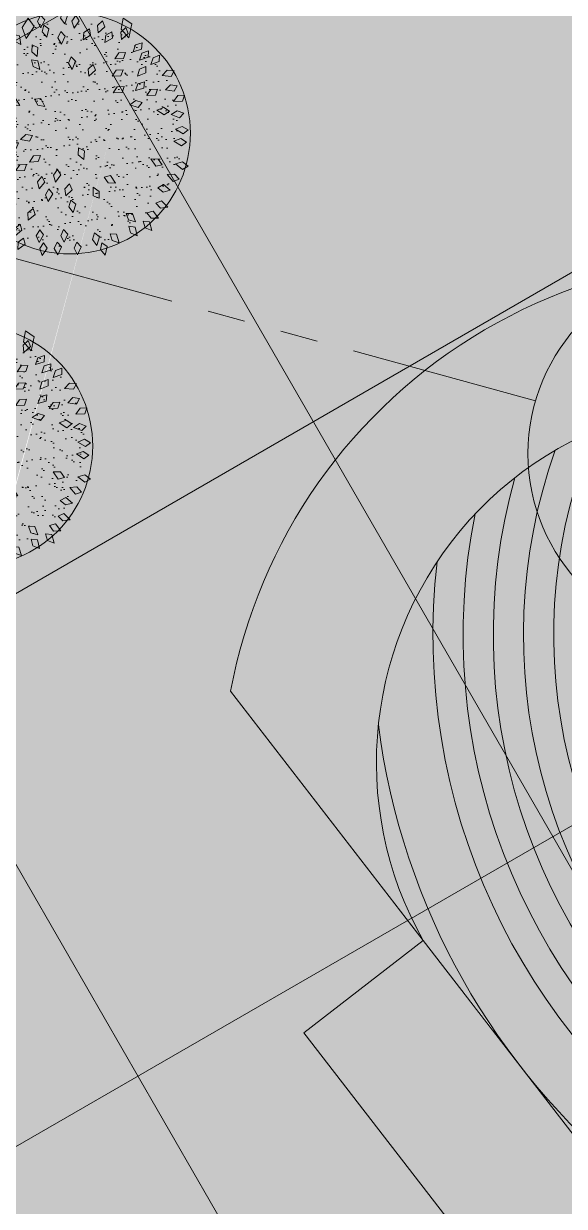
# Model space of a CAD drawing. Header units: inches. Extents: x 0 to 766, y -245 to 236.
# Drawn here: x 206.424 to 208.216, y 76.302 to 80.221 of the extents above; entities that cross this region are included whole.
import ezdxf

# ---------------------------------------------------------------- set-up
doc = ezdxf.new("R2010")
doc.units = ezdxf.units.IN
doc.header["$MEASUREMENT"] = 0
doc.linetypes.add('PHANTOM', pattern=[2.5, 1.25, -0.25, 0.25, -0.25, 0.25, -0.25])
for name, color, linetype, lineweight in [('DLP_ETAPAS', 251, 'Continuous', 9), ('DLP_HATCH', 251, 'Continuous', 9), ('EJES', 251, 'PHANTOM', 9), ('XREF_PAISAJISMO_200612$0$A-MURO BAJO', 251, 'Continuous', 9), ('XREF_PAISAJISMO_200612$0$HATCH MUROS', 251, 'Continuous', 9), ('XREF_PISOS_200612$0$A-HATCH-PISOS', 251, 'Continuous', 9), ('XREF_PISOS_200612$0$A-PISO-BAJO', 251, 'Continuous', 9), ('XREF_VEGETACION_200612$0$0_PA_alternathera verde', 251, 'Continuous', 9), ('XREF_VEGETACION_200612$0$0_PA_arrayan', 251, 'Continuous', 9), ('XREF_VEGETACION_200612$0$0_PA_VEGETACION', 251, 'Continuous', 9)]:
    doc.layers.add(name, color=color, linetype=linetype, lineweight=lineweight)

# ---------------------------------------------------------------- blocks, each defined once
blk = doc.blocks.new('XREF_PISOS_200612')
at = {"true_color": 0xc5dddb}
h = blk.add_hatch(color=254, dxfattribs=at)
h.dxf.hatch_style = 1
h.paths.add_polyline_path([(54.58020495538949, 72.29451748076826, 0.5090695393243685), (54.02316192019498, 70.37810707837343), (51.94650354498299, 73.06005550175905, 0.3253199722627941)])
edge = h.paths.add_edge_path()
edge.add_line((51.86877816545893, 73.16652453504503), (51.6265304882545, 73.47352974489331))
edge.add_arc((52.67135021931608, 74.06374298036098), 1.199999972390337, 174.0387013124491, 209.4618791887144, ccw=False)
edge.add_arc((53.78938925190596, 74.4870191141963), 2.330762295406509, 187.3617327531659, 214.5100312634821)
at = {"layer": 'XREF_PISOS_200612$0$A-HATCH-PISOS', "true_color": 0x92a9b0}
h = blk.add_hatch(color=253, dxfattribs=at)
h.dxf.hatch_style = 1
edge = h.paths.add_edge_path()
edge.add_arc((55.59758859759313, 68.49695366155356), 1.469726558404782, 0, 360)
edge = h.paths.add_edge_path(flags=17)
edge.add_arc((55.59758859759313, 68.49695366155356), 1.269726558404782, 0, 360)
edge = h.paths.add_edge_path(flags=17)
edge.add_arc((54.99892079690471, 71.13364628795534), 1.034076530135634, 0, 360)
edge = h.paths.add_edge_path()
edge.add_arc((54.99892079690471, 71.13364628795534), 1.234076530135634, 0, 360)
edge = h.paths.add_edge_path()
edge.add_arc((53.78938925403054, 74.4870191141963), 2.330762297507354, 127.4804520067623, 310.5578864230343)
at = {"layer": 'XREF_PISOS_200612$0$A-HATCH-PISOS', "true_color": 0xe0e0e1}
h = blk.add_hatch(color=254, dxfattribs=at)
h.dxf.hatch_style = 1
edge = h.paths.add_edge_path()
edge.add_arc((52.66643022716744, 74.06339957937598), 1.200000062342337, 88.01213453400545, 93.85043760009276)
edge.add_arc((53.78938925408875, 74.4870191141963), 1.430762297742506, 147.2659047779428, 368.6520295151294)
edge.add_line((55.20386973783025, 74.70225320477039), (55.09865969131351, 74.72521906066686))
edge.add_arc((53.78938925440889, 74.4870191141963), 1.330762297125601, -215.6524953205452, 10.311233402340179, ccw=False)
edge = h.paths.add_edge_path()
edge.add_arc((52.66697778995149, 74.06296547409147), 1.200000029135486, 93.89178899422643, 99.96152538096048)
edge.add_arc((53.78938925403054, 74.48701911512762), 1.530762296842064, 150.3247349321483, 367.2244773653008)
edge.add_line((55.30799893170479, 74.679523287341), (55.20386973753921, 74.70225320477039))
edge.add_arc((53.78938925391412, 74.4870191141963), 1.43076229762372, -212.71064724603968, 8.652029516356606, ccw=False)
edge = h.paths.add_edge_path()
edge.add_arc((52.66844042384764, 74.0628813765943), 1.20000007315998, 100.0429389683687, 106.3980952359537)
edge.add_arc((53.78938925347757, 74.48701911512762), 1.630762296623925, 153.5232471654412, 365.9823496797743)
edge.add_line((55.4112704982399, 74.6569805694744), (55.30799893225776, 74.679523287341))
edge.add_arc((53.78938925403054, 74.4870191141963), 1.530762297511769, -209.65888704434474, 7.22447739755421, ccw=False)
edge = h.paths.add_edge_path()
edge.add_arc((52.66769635537639, 74.06217745877802), 1.20000010543789, 106.3751435761861, 113.0706104501771)
edge.add_arc((53.78938925405964, 74.4870191141963), 1.730762297221109, 156.8948425167453, 364.8911504293089)
edge.add_line((55.51384894110379, 74.63458915613592), (55.41127049957868, 74.6569805694744))
edge.add_arc((53.78938925368129, 74.48701911512762), 1.630762297748303, -206.4544495611675, 5.982349676683782, ccw=False)
at = {"layer": 'XREF_PISOS_200612$0$A-HATCH-PISOS', "true_color": 0xb6b7b9}
h = blk.add_hatch(color=9, dxfattribs=at)
h.dxf.hatch_style = 1
edge = h.paths.add_edge_path()
edge.add_line((51.79844065188081, 74.88716805260628), (51.67236577896983, 74.7285963781178))
edge.add_arc((53.78938925388502, 74.48701911047101), 2.130762297767082, 173.4900369748853, 361.5882792129217)
edge.add_line((55.9193329254631, 74.54607777204365), (55.81853303583921, 74.56808095332235))
edge.add_arc((53.78938925391412, 74.48701911326498), 2.030762297670194, -191.36413629534252, 2.287680641641316, ccw=False)
edge = h.paths.add_edge_path()
edge.add_line((51.9300802021753, 75.00741598103195), (51.79844065185171, 74.88716805260628))
edge.add_arc((53.78938925388502, 74.48701911326498), 2.030762297659275, 168.6358637046575, 362.2876806416085)
edge.add_line((55.81853303583921, 74.56808095332235), (55.71739480952965, 74.59015798848122))
edge.add_arc((53.78938925403054, 74.4870191141963), 1.930762297493972, -195.636254959721, 3.0621254132458944, ccw=False)
edge = h.paths.add_edge_path()
edge.add_line((52.06378956395201, 75.09857148304582), (51.9300802021753, 75.00741598103195))
edge.add_arc((53.78938925397233, 74.4870191141963), 1.930762297411756, 164.3637450398135, 363.0621254407513)
edge.add_line((55.71739480952965, 74.59015798941255), (55.61585846950766, 74.61232192721218))
edge.add_arc((53.78938925362309, 74.48701911140233), 1.830762298121708, -199.5143219486023, 3.9245616693016814, ccw=False)
edge = h.paths.add_edge_path()
edge.add_line((52.19745903913281, 75.16620710119605), (52.06378956395201, 75.09857148304582))
edge.add_arc((53.78938925400143, 74.4870191141963), 1.830762297553703, 160.4856781377707, 363.9245615828768)
edge.add_line((55.61585846950766, 74.61232192721218), (55.51384894139483, 74.6345891552046))
edge.add_arc((53.78938925426337, 74.48701911605895), 1.730762297080385, -203.10524369809252, 4.891150337399608, ccw=False)
at = {"layer": 'XREF_PISOS_200612$0$A-HATCH-PISOS', "true_color": 0x92a9b0}
h = blk.add_hatch(color=253, dxfattribs=at)
h.dxf.hatch_style = 1
edge = h.paths.add_edge_path()
edge.add_arc((52.67123684540275, 74.06265266425908), 1.199999999044897, 146.3561883176361, 173.9865527514772)
edge.add_arc((53.78938925382681, 74.4870191141963), 2.330762297655056, 187.3618337408711, 360.3744832982749)
edge.add_line((56.12010176797048, 74.50225279014558), (55.9193329254631, 74.54607777204365))
edge.add_arc((53.78938925423427, 74.4870191141963), 2.130762297318609, -186.47992867501887, 1.5882791130479745, ccw=False)
at = {"layer": 'XREF_PISOS_200612$0$A-PISO-BAJO'}
for centre, radius, start, end in [((53.78938925403054, 74.4870191141963, 1.069169213885796e-06), 1.730762297507354, 156.8947562463504, 4.89115042980165), ((53.78938925403054, 74.4870191141963, 1.069169213885796e-06), 1.830762297507354, 160.4856781549254, 3.924561593731459), ((53.78938925403054, 74.4870191141963, 1.069169213885796e-06), 1.930762297507354, 164.363745057124, 3.062125410865415), ((53.78938925403054, 74.4870191141963, 1.069169213885796e-06), 2.030762297507354, 168.6358637419886, 2.287680627450189), ((53.78938925403054, 74.4870191141963, 1.069169213885796e-06), 2.130762297507355, 173.4900370594879, 1.588279112245515), ((53.78938925403054, 74.4870191141963), 2.330762297507344, 187.3617327471513, 0.3744833155001972)]:
    blk.add_arc(centre, radius, start, end, dxfattribs=at)
blk = doc.blocks.new('XREF_PAISAJISMO_200612')
at = {"layer": 'XREF_PAISAJISMO_200612$0$HATCH MUROS', "true_color": 0xfecc66, "transparency": 33554636}
h = blk.add_hatch(color=31, dxfattribs=at)
h.dxf.hatch_style = 1
edge = h.paths.add_edge_path()
edge.add_line((54.89405069625354, 74.69672495964915), (55.27811512877815, 76.46721136756241))
edge.add_line((55.27811512877815, 76.46721136756241), (54.79171079854132, 76.58343159873039))
edge.add_line((54.79171079854132, 76.58343159873039), (54.51503128538025, 75.31592099461704))
edge.add_line((54.51503128538025, 75.31592099461704), (53.28586507274304, 75.64527508895844))
edge.add_arc((52.72007357972325, 73.97640617378056), 1.762170102351234, 71.27195757771082, 169.4345057587944)
edge.add_line((50.9877793911146, 74.29951654747128), (51.6265304882545, 73.47352974489331))
edge.add_arc((52.67135024428717, 74.06374299060553), 1.199999999170964, 66.45868895567799, 209.4618790281843, ccw=False)
edge.add_line((53.15064245814574, 75.16386978980154), (54.34548771445407, 74.8276569833979))
edge.add_line((54.34548771445407, 74.8276569833979), (54.89405069625354, 74.69672495964915))
h = blk.add_hatch(color=31, dxfattribs=at)
h.dxf.hatch_style = 1
edge = h.paths.add_edge_path()
edge.add_line((48.83705102378735, 49.3797353412956), (42.27613590849796, 51.17364057060331))
edge.add_line((42.27613590849796, 51.17364057060331), (42.1442649459932, 50.6913439296186))
edge.add_line((42.1442649459932, 50.6913439296186), (48.70518002239987, 48.89743871148676))
edge.add_arc((49.03485752572306, 50.1031802855432), 1.24999999984221, 254.7077842086312, 396.5574687146907)
edge.add_line((50.0389323233394, 50.84771624859422), (47.63950677079265, 54.08356091473252))
edge.add_arc((48.84439652319998, 54.97700407076627), 1.499999996173247, 126.6420190714534, 216.5574688337865, ccw=False)
edge.add_line((47.9491763083206, 56.1805740762502), (52.6097548295802, 59.6471311589703))
edge.add_arc((51.71453461091733, 60.8507011635229), 1.499999998587184, 306.6420192086435, 403.0791400210375)
edge.add_line((52.81015109751024, 61.87521300464869), (50.51616055591148, 64.32841438241303))
edge.add_arc((51.61177704366855, 65.3529262226075), 1.499999999647928, 119.94325922672101, 223.0791399646823, ccw=False)
edge.add_line((50.8630638657196, 66.65270642656833), (53.55149262698251, 68.20132367312908))
edge.add_arc((52.80277944903355, 69.50110387708992), 1.500000000480966, 299.9432592267209, 399.0191692085674)
edge.add_line((53.96818250254728, 70.44547442067415), (51.62378202326363, 73.47842186503112))
edge.add_line((51.62378202326363, 73.47842186503112), (50.98777939123102, 74.29951654840261))
edge.add_arc((52.67135024387971, 74.06374298594892), 1.699999996658933, 172.0279315554147, 210.7828218270243)
edge.add_line((51.21085750625934, 73.19370795693249), (53.57648488826817, 70.1346493717283))
edge.add_arc((52.80277944932459, 69.50110387708992), 1.000000000013736, -60.05674077403381, 39.31218981283001, ccw=False)
edge.add_line((53.3019215677632, 68.63458374142647), (50.61349280647119, 67.08596649486572))
edge.add_arc((51.61177704331931, 65.35292622353882), 1.999999999895062, 119.9432592252437, 223.0791399999672)
edge.add_line((50.15095506011858, 63.9869104353711), (52.44494560171734, 61.53370905853808))
edge.add_arc((51.71453461001511, 60.85070116445422), 1.00000000009015, -53.35798079465923, 43.07913999598088, ccw=False)
edge.add_line((52.31134808974457, 60.04832116048783), (47.65076956851408, 56.58176407869905))
edge.add_arc((48.84439652235596, 54.97700407169759), 1.999999996252296, 126.642019092148, 216.5574688909367)
edge.add_line((47.23787685247953, 53.78574652783573), (49.63730240432778, 50.54990186356008))
edge.add_arc((49.03485752598499, 50.1031802855432), 0.7499999998049021, -105.29221581013422, 36.55746873645029, ccw=False)
at = {"layer": 'XREF_PAISAJISMO_200612$0$A-MURO BAJO', "elevation": 1.44340684943998e-06}
blk.add_lwpolyline([(54.89405069625354, 74.69672495964915), (55.27811512877815, 76.46721136756241), (54.79171079854132, 76.58343159873039), (54.51503128538025, 75.31592099461704), (53.28586507274304, 75.64527508895844, 0.4565830845115735), (50.9877793911146, 74.29951654747128), (51.6265304882545, 73.47352974489331, -0.7199181221196141), (53.15064245814574, 75.16386978980154), (54.34548771445407, 74.8276569833979)], format="xyb", close=True, dxfattribs=at)
at = {"layer": 'XREF_PAISAJISMO_200612$0$A-MURO BAJO', "elevation": 8.087887004281411e-07}
blk.add_lwpolyline([(48.70518002242898, 48.89743871148676, 0.7123039548466682), (50.0389323233394, 50.84771624859422), (47.63950677076355, 54.08356091473252, -0.4137814119066253), (47.9491763083206, 56.1805740762502), (52.6097548295802, 59.64713115803897, 0.4475160109253066), (52.81015109751024, 61.87521300464869), (50.51616055594059, 64.32841438241303, -0.4830737806256684), (50.8630638657196, 66.65270642656833), (53.55149262698251, 68.2013236740604, 0.4614079886898732), (53.96818250254728, 70.44547442067415), (51.6265304882545, 73.47352974489331), (51.23100122841424, 73.16765954904258), (53.57648488826817, 70.1346493717283, -0.4629596469573078), (53.3019215677632, 68.63458374142647), (50.61349280650029, 67.08596649486572, 0.4830737806256697), (50.15095506011858, 63.9869104353711), (52.44494560171734, 61.53370905760676, -0.4475160109253037), (52.31134808974457, 60.04832116048783), (47.65076956851408, 56.58176407869905, 0.4137814119066253), (47.23787685247953, 53.78574652783573), (49.63730240432778, 50.54990186356008, -0.7123039548466682), (48.83705102378735, 49.3797353412956, 0.7123039548466682)], format="xyb", dxfattribs=at)
blk = doc.blocks.new('XREF_VEGETACION_200612$0$vib 2')
at = {"layer": 'XREF_VEGETACION_200612$0$0_PA_arrayan', "color": 68, "true_color": 0x3d5200}
for points in [[(472.0238042046054, 17.40891701607177), (472.0178819022391, 17.39633102536962), (472.0247516089712, 17.3832593512432), (472.0325724509072, 17.399456377245)], [(472.0691685130013, 17.41660571361439), (472.0648215750683, 17.40339265348848), (472.0732307002172, 17.39125394889214), (472.0790227100223, 17.4082822148728)], [(472.0956921621608, 17.40829769946393), (472.0877171243825, 17.39690122633817), (472.0922654877425, 17.38285224325039), (472.1027251134618, 17.39748458584128)], [(471.9991278601013, 17.40327505128238), (471.9866738549131, 17.38433920615082), (471.9947412778862, 17.36167107864796), (472.0110900439348, 17.38599382868125)], [(472.030705056617, 17.38915131883394), (472.0274703579561, 17.37562292085584), (472.0368584490883, 17.36422444376731), (472.0412164100832, 17.38167487057731)], [(472.1233968454622, 17.38147155532374), (472.1115935541864, 17.37411199403718), (472.1102724547834, 17.35940430110412), (472.1256297008644, 17.3687672179945)], [(472.1495084159559, 17.39750684251197), (472.1393987686251, 17.3879530025446), (472.1410202030202, 17.37327538402019), (472.1542160061473, 17.38549749511912)], [(472.1970701181393, 17.38396217420498), (472.1868647333844, 17.37451066907229), (472.1883382153296, 17.35981746023259), (472.2016564808482, 17.37190600950316)], [(472.1916999459867, 17.40313652296629), (472.1872218011545, 17.38091908173373), (472.2031735761645, 17.36290608109706), (472.2092520207831, 17.39157541718157)], [(471.9312554757778, 17.3750014276066), (471.9362852374229, 17.36203291477503), (471.9504886970377, 17.35799270809355), (471.9441533511697, 17.37482638305241)], [(471.9690640062734, 17.37018244325063), (471.9712709731591, 17.35644890312261), (471.984315701971, 17.34952816723208), (471.9816401853354, 17.36731442121183)], [(472.0650128810584, 17.3758903175073), (472.0593512305805, 17.36318494300917), (472.0664888819454, 17.35025762820493), (472.0739742462451, 17.36661239941043)], [(472.1685617030637, 17.37516873027289), (472.1563760033923, 17.36846130522355), (472.154257793917, 17.35384710925976), (472.170101040688, 17.36236184658062)], [(471.9138282526026, 17.34757867194693), (471.9201314029929, 17.33517902991852), (471.9346680541604, 17.33258147185742), (471.9266788235137, 17.34869610537996)], [(471.9672958700494, 17.32413026281313), (471.9626095443429, 17.33722679589073), (471.9485174655376, 17.34163982772762), (471.9544070842902, 17.32464507527751)], [(472.0072622541147, 17.34896166609289), (472.0063585641862, 17.33508131408768), (472.0175366961939, 17.32543191514983), (472.0188851998752, 17.3433676548255)], [(472.1965609583441, 17.33334824426671), (472.1826713152425, 17.33260082083919), (472.1744144473753, 17.32035804059637), (472.1923836147395, 17.32114432560812)], [(472.2301299494396, 17.35317426655325), (472.216849733088, 17.34903703548267), (472.2118540585104, 17.33514082122968), (472.229079194109, 17.34031807180304)], [(472.2427193064499, 17.33677128993281), (472.2295514937284, 17.33228915479364), (472.2249198925387, 17.31826739294021), (472.2420041621569, 17.32389206639803)], [(471.8767784409972, 17.30959797979472), (471.8865132369244, 17.29966245889579), (471.9011591910421, 17.30154860921541), (471.8887008433954, 17.31452161171296)], [(471.9031515122751, 17.31885644349842), (471.9129879981514, 17.30902158849829), (471.9276137748297, 17.31105829947583), (471.9150226352793, 17.3239024586428)], [(471.920530002957, 17.30365578525095), (471.9328255470115, 17.29715190766251), (471.9462039124707, 17.30340337730459), (471.9303899802034, 17.31197243595434)], [(472.0059207432759, 17.31863085172833), (472.0092072874428, 17.30511495535762), (472.0227586467599, 17.29924791217451), (472.0186844011268, 17.31676675181666)], [(472.0858690981479, 17.32473780537327), (472.0804718505148, 17.31191787771129), (472.0878757557742, 17.29914119105299), (472.0950207297554, 17.31564751004578)], [(472.1308908290395, 17.30936928412336), (472.1207254950664, 17.2998747165982), (472.1222610845667, 17.28518786874244), (472.1355281224477, 17.29733261763874)], [(472.2652836304198, 17.32779293227077), (472.2522345667672, 17.32297600741501), (472.2479625335379, 17.30884054608046), (472.264897601269, 17.31489964674247)], [(471.8674055556874, 17.2834126044072), (471.8757167310754, 17.27225889690928), (471.8904833037422, 17.2721595655193), (471.8798815137007, 17.28668923405706)], [(472.1913401827306, 17.29818071918495), (472.1774505396288, 17.29743329575765), (472.1691936717617, 17.2851905155149), (472.1871628391261, 17.28597680052635)], [(472.2375130577273, 17.30498623644828), (472.2246111890482, 17.29978790865365), (472.2207564112678, 17.28553300692428), (472.2375061007713, 17.29208717517187)], [(472.2947827198608, 17.29633274976908), (472.2809356677341, 17.29765183076583), (472.2709557496599, 17.28676777038925), (472.2888430447632, 17.28488259300386)], [(471.8432023853429, 17.25905713633304), (471.8522458463065, 17.248488473169), (471.8669855839673, 17.24938383272581), (471.8554293522136, 17.26316652939764)], [(471.8641238487728, 17.26429892228333), (471.8739965423655, 17.25450041482125), (471.8886147074063, 17.25659105728167), (471.8759762794365, 17.26938868824808)], [(471.8982852881148, 17.27098195765526), (471.905596492749, 17.25914865236626), (471.9202986570771, 17.25776738515364), (471.9109986551812, 17.27316281254658)], [(471.9531595826988, 17.28075862140554), (471.9600395856749, 17.26866951944026), (471.9746824210687, 17.26675930827994), (471.9659432856084, 17.28247989132526)], [(472.1935039490474, 17.26467152883387), (472.1796143059458, 17.26392410540634), (472.1713574380786, 17.25168132516353), (472.1893266054428, 17.2524676101753)], [(472.2350661995038, 17.27384185733024), (472.2216746009388, 17.27008075175502), (472.2162890624615, 17.25633093319752), (472.2336533384089, 17.26102040445849)], [(472.3013743825365, 17.26605887792175), (472.2876041292039, 17.26802380805665), (472.27712633719, 17.25761816489685), (472.2949059541694, 17.25489889294519)], [(471.8875433468671, 17.24168499085601), (471.8983226230563, 17.23289362963541), (471.9126679937606, 17.23639675315681), (471.898844281489, 17.24790389002589)], [(471.9596715611343, 17.23897057432196), (471.9672595637616, 17.2273128282531), (471.9819901928693, 17.22627837132236), (471.9723300109548, 17.24145038850105)], [(472.0121751053676, 17.23879815353993), (472.0185452591874, 17.22643280002396), (472.0330957531845, 17.22391393927114), (472.0250194416004, 17.23998510634376)], [(472.2303035076272, 17.23186319229057), (472.2170309881666, 17.23602504938171), (472.2050109889733, 17.2274471035644), (472.2221185369953, 17.2218936343279)], [(472.2614461514057, 17.25911742810021), (472.247556508304, 17.25837000467263), (472.2392996404368, 17.24612722443015), (472.2572688078012, 17.24691350944158)], [(472.3160978734025, 17.2472291267417), (472.3022082303008, 17.24648170331412), (472.2939513624336, 17.23423892307136), (472.3119205297978, 17.23502520808304)], [(471.8626886242028, 17.23282966493801), (471.8487989811011, 17.2320822415104), (471.8405421132339, 17.21983946126758), (471.8585112805981, 17.22062574627935)], [(471.8840771310779, 17.21759840403476), (471.8942489705281, 17.20811080636852), (471.9087952631908, 17.210653817342), (471.8957660037138, 17.22305331803207)], [(471.9179686242347, 17.21006536739594), (471.9287884193358, 17.20132392236419), (471.9431174452183, 17.20489331339161), (471.9292406941218, 17.21633643354752)], [(472.2855023918595, 17.21469772316737), (472.2737293897624, 17.22210564115389), (472.2599197582529, 17.21687538182732), (472.2750463125652, 17.20714416532985)], [(472.3143617069008, 17.21054551540897), (472.3013713616356, 17.21551861878223), (472.288844847143, 17.20769890205324), (472.3055770190808, 17.20110014140263)], [(471.8550422716805, 17.19861191274353), (471.8411526285786, 17.19786448931595), (471.8328957607115, 17.18562170907313), (471.8508649280757, 17.1864079940849)], [(471.8660329037291, 17.16782945297891), (471.8525135439806, 17.17110172119393), (471.8410890306565, 17.16174533137982), (471.8585272836685, 17.1573389097268)], [(471.8853725824287, 17.18197588400755), (471.8715792613734, 17.18377174634582), (471.8612299039518, 17.17323835486857), (471.8790415405041, 17.17073739040887)], [(471.910446139305, 17.17683221118372), (471.896628000266, 17.17842590524867), (471.8864339929978, 17.1677420973663), (471.9042803415284, 17.16550221700888)], [(471.9756770814882, 17.18322690456202), (471.9619528263375, 17.18549089392448), (471.9512511746037, 17.17531562069885), (471.9689674367252, 17.1722102581862)], [(472.0081281987939, 17.16505209735902), (471.9943778646585, 17.16715189221545), (471.9837985925572, 17.1568494392622), (472.0015507046439, 17.15395604396474)], [(472.3233366244269, 17.17668400320403), (472.311261622581, 17.18358872316204), (472.2976849031984, 17.17778060592329), (472.3132084730252, 17.16869611365746)], [(471.8529816687287, 17.14894762808089), (471.8391069233886, 17.14993366511248), (471.8293913657062, 17.13881298734668), (471.8473187878926, 17.1373580805982)], [(471.9338902948323, 17.12975302772929), (471.9475505362749, 17.13237574216433), (471.9540722237375, 17.14562448277169), (471.9363753537723, 17.14241044896286)], [(471.9794218933341, 17.15051873528043), (471.9655125491025, 17.15062347457134), (471.9565212977791, 17.1389094259676), (471.9745048867752, 17.1385935989407)], [(472.320219637316, 17.15175342620461), (472.3084552124438, 17.15917495803504), (472.2946395399031, 17.15396067694493), (472.3097548271959, 17.14421196882793)], [(471.8561739585929, 17.12575092121491), (471.8422843154911, 17.12500349778767), (471.8340274476239, 17.11276071754486), (471.8519966149883, 17.11354700255632)], [(471.8871920905565, 17.12063593790088), (471.8733024474548, 17.11988851447361), (471.8650455795875, 17.1076457342308), (471.8830147469517, 17.10843201924257)], [(471.9158437026969, 17.13271523026833), (471.9019540595952, 17.1319678068408), (471.893697191728, 17.11972502659802), (471.9116663590921, 17.1205113116097)], [(471.9496185623283, 17.11952516827088), (471.9361875401698, 17.11590736907021), (471.9306553898372, 17.10221588092062), (471.9480687823412, 17.10671954402957)], [(472.0237692395729, 17.12447901158595), (472.0098795964709, 17.1237315881587), (472.0016227286038, 17.11148880791583), (472.0195918959681, 17.11227509292732)], [(472.1012330537493, 17.13995780387387), (472.1003802427454, 17.12607423298343), (472.111593665671, 17.11646586780844), (472.1128764240457, 17.13440642941719)], [(472.2705270150441, 17.10602029360768), (472.2624571855337, 17.11734984253687), (472.2476961478407, 17.11776613722128), (472.2579835942099, 17.10301223376928)], [(471.9223469630639, 17.10711095016765), (471.90845160975, 17.10647850763439), (471.900093699364, 17.09430448327791), (471.9180687588504, 17.09494202256789)], [(471.9957871998629, 17.10666925006131), (471.9818975567611, 17.1059218266337), (471.9736406888939, 17.09367904639092), (471.9916098562584, 17.09446533140266)], [(472.0584880827169, 17.09626565518792), (472.0502723602935, 17.08504145221687), (472.0545207645998, 17.07089887126759), (472.0652893641604, 17.08530534493025)], [(472.3230863208236, 17.10305201458183), (472.3120773882045, 17.11155402786463), (472.2978301032031, 17.10767119318691), (472.3119545166792, 17.0965352081011)], [(471.8663644296191, 17.07586084740194), (471.8524747865171, 17.0751134239747), (471.8442179186499, 17.06287064373188), (471.8621870860145, 17.06365692874331)], [(471.9100743109877, 17.08089120877986), (471.8961922313503, 17.08001445783429), (471.8880497436159, 17.06769530897779), (471.9060108086499, 17.06864891410259)], [(471.9464331557788, 17.07428867330424), (471.9325435126772, 17.07354124987665), (471.9242866448101, 17.06129846963387), (471.9422558121742, 17.06208475464561)], [(472.0267184384267, 17.08202757759358), (472.017925008146, 17.07124998921912), (472.0214253778221, 17.05690394630923), (472.0329351681207, 17.0707254493812)], [(472.1532569721846, 17.08109375610911), (472.1610950348405, 17.06960264645468), (472.175844572892, 17.06888664204416), (472.1658588991897, 17.08384643952288)], [(472.3049827001154, 17.07648424577365), (472.2958495072797, 17.08697546190407), (472.2811179345431, 17.08595453107415), (472.2927911951269, 17.07227081055546)], [(471.889638327005, 17.06576830096182), (471.8757536645921, 17.06493344950857), (471.8675740352948, 17.05263893042056), (471.8855378964714, 17.05353832550565)], [(471.8958534949202, 17.04958886050997), (471.8831447912918, 17.04393468688727), (471.879799744091, 17.02955163455942), (471.896305581002, 17.03669772214343)], [(471.9675738361461, 17.06561034058126), (471.9543059246627, 17.06143381665006), (471.9493514063843, 17.04752287549988), (471.9665611412522, 17.05275109179828)], [(472.0407998125292, 17.05718892823358), (472.0338229965551, 17.04515543887498), (472.0395498087595, 17.03154422449009), (472.0487269836328, 17.04701318312476)], [(472.0828863184533, 17.0672609851137), (472.0731038350667, 17.05737241362618), (472.0752181820086, 17.04275765834049), (472.0879952995834, 17.05541682444121)], [(472.1431556005668, 17.03805745600607), (472.142884261277, 17.05196454780341), (472.1309314150905, 17.06063582239795), (472.131101891352, 17.0426502682576)], [(472.2618731972742, 17.05929127437574), (472.2727632277976, 17.05063748546723), (472.2870629632411, 17.05432246868213), (472.2730942600488, 17.06565315934992)], [(471.9020619561104, 17.02567266258305), (471.8898455405596, 17.01902134554291), (471.887660148725, 17.00441704488958), (471.9035423837974, 17.01285883551665)], [(471.9302769097613, 17.03512574451744), (471.9179018181759, 17.02877452923724), (471.9153606839006, 17.01422790861096), (471.9314441967879, 17.02227960613965)], [(471.9601214090856, 17.02456169746074), (471.9485773204055, 17.01680187505161), (471.9477611385283, 17.00205754115043), (471.9627884237772, 17.01194136216975)], [(472.0852723583308, 17.03415629966037), (472.0812669136661, 17.02083574260299), (472.0899856571089, 17.00891747730017), (472.0953375062449, 17.02608916710383)], [(472.2575816109248, 17.02804146086364), (472.2673630416371, 17.01815184810641), (472.2819999601167, 17.02010688070891), (472.2694807177307, 17.03302112826614)], [(471.9304662182968, 17.00978764210532), (471.917858695864, 17.00391131626495), (471.914766569561, 16.98947177714567), (471.9311444591964, 16.99690642246199)], [(472.0093882638051, 17.0172671663461), (471.9984637248761, 17.0086569818842), (471.9987643284816, 16.99389313507765), (472.013001557347, 17.00488451961814)], [(472.1979020280947, 17.00738808887391), (472.2026591088393, 16.99431709005714), (472.2167748464238, 16.98998033003454), (472.2107934093976, 17.00694298404267)], [(472.2399053988038, 17.00867457269498), (472.2483900304832, 16.99765223843531), (472.2631563502151, 16.99778390706083), (472.2523285752761, 17.01214595808955)], [(471.9516418350823, 16.99311642633708), (471.9388391641212, 16.98767837121232), (471.9352509236898, 16.97335405392837), (471.9518754585199, 16.98021947901151)], [(471.9569241407396, 16.97264876413521), (471.9444619520573, 16.96647019791626), (471.9417188399888, 16.95196030917671), (471.9579127312776, 16.95978763980761)], [(471.9825233693091, 16.98536237849359), (471.9717541946844, 16.97655864603644), (471.9723181710373, 16.96180251288015), (471.9863570222409, 16.97304617228323)], [(472.0223432390733, 16.97374342907903), (472.0153781874135, 16.96170312664722), (472.0211182998611, 16.94809751588758), (472.0302803516985, 16.96357543648494)], [(472.0704825728195, 16.97470032761799), (472.0649396098166, 16.96194272641605), (472.0721974614599, 16.9490825116211), (472.0795300388005, 16.96550635189757)], [(472.2031155995646, 16.98126632587497), (472.2065555556306, 16.96778865806706), (472.2201727254758, 16.96207602115748), (472.2158996206267, 16.97954742049569)], [(472.2321669876316, 16.99170220966022), (472.2359621967923, 16.97832023616226), (472.249725690669, 16.97296974353537), (472.2449919982344, 16.99032201646432)], [(471.9896707949354, 16.95741639135522), (471.9785002073352, 16.94912791743385), (471.9783708440703, 16.93436157732557), (471.9929220443532, 16.94493379517339)], [(472.0576167209745, 16.94881853898118), (472.0519104534347, 16.9361331403654), (472.0590026287028, 16.92318082068826), (472.0665454243158, 16.93950918417747)], [(472.0979690943521, 16.94925666250339), (472.0921063795957, 16.93664280492672), (472.0990378277722, 16.92360376503777), (472.1067819836412, 16.9398375960634)], [(472.1335297547532, 16.96779044449741), (472.1293706982108, 16.95451704719468), (472.1379511800154, 16.94249885818604), (472.1435010394947, 16.95960757759022)], [(472.1650447614836, 16.96578184343801), (472.1694842578887, 16.9525995940495), (472.1834909569655, 16.94792263820017), (472.1779216031351, 16.96502502159538)], [(472.030000023455, 16.94774171370608), (472.0223566240668, 16.93612021324051), (472.0273078453716, 16.92220809828106), (472.0373415772132, 16.9371357050959)], [(472.1481873327727, 16.94765669469166), (472.1454389599439, 16.93402117951763), (472.1552290463867, 16.92296605660999), (472.1589595715612, 16.94056129465406)]]:
    blk.add_lwpolyline(points, close=True, dxfattribs=at)
blk = doc.blocks.new('XREF_VEGETACION_200612$0$ARRAYAN')
at = {"layer": 'XREF_VEGETACION_200612$0$0_PA_arrayan', "true_color": 0x779e00}
h = blk.add_hatch(dxfattribs=at)
h.set_pattern_fill('AR-SAND', color=64, scale=0.0009, style=0)
h.set_pattern_definition([(37.50000000000001, (878.0805660225582, 496.4642429204698), (-0.0014400281663856, 0.0440471913596408), [0, -0.0347472, 0, -0.038862, 0, -0.0371475]), (7.499999999999999, (878.0805660225582, 496.4642429204698), (0.0404570954824202, 0.0645142590511519), [0, -0.0187452, 0, -0.0313182, 0, -0.0120015]), (327.5, (878.0524482225583, 496.4642429204698), (0.0711893133217312, 0.0001293466210691), [0, -0.01143, 0, -0.041148, 0, -0.053721]), (317.5, (878.0524482225583, 496.4642429204698), (0.0687200807225068, 0.0200636390931495), [0, -0.005715, 0, -0.0269748, 0, -0.030861])])
h.paths.add_polyline_path([(784.3152277029352, 808.4285049173043, 1), (783.7942965999522, 808.4285049173043, 1)])
at = {"layer": 'XREF_VEGETACION_200612$0$0_PA_arrayan'}
blk.add_circle((784.0578047917517, 808.4294242570828), 0.2761531747650853, dxfattribs=at)
at = {"layer": 'XREF_VEGETACION_200612$0$0_PA_arrayan', "color": 252, "xscale": 1.128600000000005, "yscale": 1.128600000000005, "zscale": 1.128600000000005}
blk.add_blockref('XREF_VEGETACION_200612$0$vib 2', (251.2648154271443, 789.0514367767951), dxfattribs=at)
blk = doc.blocks.new('paisajismo et 1')
at = {"layer": 'XREF_VEGETACION_200612$0$0_PA_alternathera verde', "true_color": 0x99b29c, "transparency": 33554618}
h = blk.add_hatch(dxfattribs=at)
h.set_pattern_fill('STIP2', color=253, scale=0.1, angle=45, style=0, double=1, pattern_type=2)
h.set_pattern_definition([(45, (-0.05515432893298566, 0.0678822509944439), (-0.07071067811865477, 0.07071067811865477), [0, -0.1]), (45, (-0.03535533905960619, 0.06505382340401411), (-0.07071067811865477, 0.07071067811865477), [0, -0.1]), (45, (-0.02192031021695584, 0.04454772733151913), (-0.07071067811865477, 0.07071067811865477), [0, -0.1]), (45, (0.01909188309218735, 0.05303300824016333), (-0.07071067811865477, 0.07071067811865477), [0, -0.1]), (45, (-0.008485281374305487, 0.07636753190308809), (-0.07071067811865477, 0.07071067811865477), [0, -0.1]), (45, (-0.006363961030729115, 0.112429978325963), (-0.07071067811865477, 0.07071067811865477), [0, -0.1]), (45, (-0.03606244584079832, 0.09263098798692226), (-0.07071067811865477, 0.07071067811865477), [0, -0.1]), (45, (0.02262741699814796, 0.09333809465169907), (-0.07071067811865477, 0.07071067811865477), [0, -0.1]), (45, (0.04171930009033531, 0.06717514432966709), (-0.07071067811865477, 0.07071067811865477), [0, -0.1]), (45, (0, 0.004242640919983387), (-0.07071067811865477, 0.07071067811865477), [0, -0.1]), (45, (-0.001414213562384248, 0.03111269790679216), (-0.07071067811865477, 0.07071067811865477), [0, -0.1]), (45, (0.02192031021695584, 0.02757716458290815), (-0.07071067811865477, 0.07071067811865477), [0, -0.1]), (45, (0.01979898987337947, 0.115965511649847), (-0.07071067811865477, 0.07071067811865477), [0, -0.1]), (45, (0.0148492424050346, 0.07566042523831129), (-0.07071067811865477, 0.07071067811865477), [0, -0.1]), (45, (-0.01414213562384248, 0.09333809465169907), (-0.07071067811865477, 0.07071067811865477), [0, -0.1]), (45, (0.004242640687152743, 0.09899494890123606), (-0.07071067811865477, 0.07071067811865477), [0, -0.1]), (45, (-0.002121320343576372, 0.05444722250103951), (-0.07071067811865477, 0.07071067811865477), [0, -0.1]), (45, (-0.02050609665457159, 0.112429978325963), (-0.07071067811865477, 0.07071067811865477), [0, -0.1]), (45, (0.04313351365271956, 0.09263098798692226), (-0.07071067811865477, 0.07071067811865477), [0, -0.1]), (45, (0.0622253967449069, 0.0692964643239975), (-0.07071067811865477, 0.07071067811865477), [0, -0.1]), (120.9638, (-0.02757716446649283, 0.05303300824016333), (0.141421532209918, -0.2828426137166201), [0.004123099999999989, -0.4081874999999993]), (14.03620000000003, (-0.03040559159126133, 0.07990306615829468), (-0.3535534263607663, -0.07071036266044872), [0.005831, -0.5772642]), (23.19860000000003, (0.006363961030729115, 0.08414570707827806), (0.282842725450836, 0.1414213818706459), [0.0053852, -0.5331313]), (194.0362, (0.04101219330914319, 0.05091168824583292), (0.3535534263607664, 0.07071036266044864), [0.005830999999999989, -0.5772641999999986]), (98.13009999999991, (0.009899494936689734, 0.03818376641720533), (-0.07071066359193326, 0.3535533934986177), [0.004999999999999999, -0.4949999999999999]), (0, (-0.003535533905960619, 0.1265721134841442), (0.07071070000000002, 0.07071069999999999), [0.005656900000000001, -0.1357645]), (146.3099, (0.03535533905960619, 0.07778174616396427), (-0.3535532763525759, 0.2121322549781836), [0.005099, -0.5048028999999999]), (8.130100000000086, (-0.01979898987337947, 0.02828427124768496), (0.3535533934986178, 0.07071066359193351), [0.004999999999999996, -0.4949999999999997]), (0, (-0.05586143571417779, 0.08131727948784828), (0.07071070000000002, 0.07071069999999999), [0.0042426, -0.1371787])])
edge = h.paths.add_edge_path()
edge.add_arc((51.71452824366861, 60.85070884227753), 1.000000000216064, 43.0791400622907, 201.8251881637574)
edge.add_arc((49.35667361045489, 60.07555095106363), 1.485354890708911, -86.78856903532977, 15.757876152655115, ccw=False)
edge.add_arc((49.53357393966871, 55.64184337481856), 2.952172311638322, 91.81863581691148, 163.0055155460936)
edge.add_line((46.71031444182154, 56.50470325071365), (46.6640651547059, 56.33555851131678))
edge.add_arc((49.53357393763145, 55.64184337668121), 2.952172309217285, 166.4092828962823, 218.9557343629963)
edge.add_arc((48.8443901540013, 54.97701175138354), 1.999999995301538, 126.64201920200159, 216.5574689137809, ccw=False)
edge.add_line((47.65076319815125, 56.58177175465971), (52.31134172272868, 60.04832883924246))
edge.add_arc((51.71452824343578, 60.85070884227753), 0.9999999991681295, 306.6420192171174, 403.0791400531792)
edge = h.paths.add_edge_path()
edge.add_arc((48.24317445792258, 69.78608579654247), 3.570987634337727, 308.6827920765558, 355.422778427953, ccw=False)
edge.add_arc((51.61177067240351, 65.35293390322477), 1.999999997126928, 119.9432591410272, 124.63522977367461, ccw=False)
edge.add_line((50.6134864394844, 67.08597417362034), (53.30191520074732, 68.6345914201811))
edge.add_arc((52.80277308280347, 69.50111155677587), 1.000000000514846, 299.9432591747675, 540.0000000533608)
edge = h.paths.add_edge_path()
edge.add_line((50.94000118487747, 77.43960933107883), (49.32637376661296, 71.45953549351543))
edge.add_arc((51.36612315132516, 70.81633663550019), 2.13875719131132, 89.20540455432968, 162.4982537651871, ccw=False)
edge.add_line((51.39578314134269, 72.9548881566152), (51.24286988412496, 73.15231186058372))
edge.add_arc((52.71662894968176, 74.02651515882462), 1.713533539200834, 79.26616203354871, 210.6755386143308, ccw=False)
edge.add_line((53.03576925653033, 75.71006695646793), (54.51503128538025, 75.31592099461704))
edge.add_line((54.51503128538025, 75.31592099461704), (54.79356219971669, 76.58298922982067))
edge.add_line((54.79356219971669, 76.58298922982067), (50.94000118487747, 77.43960933107883))
at = {"layer": 'XREF_VEGETACION_200612$0$0_PA_alternathera verde', "true_color": 0xcde5ce, "transparency": 33554618}
h = blk.add_hatch(color=254, dxfattribs=at)
edge = h.paths.add_edge_path()
edge.add_line((54.58191635808907, 75.6223316071555), (54.51503128538025, 75.31592099461704))
edge.add_line((54.51503128538025, 75.31592099461704), (53.28586507274304, 75.64527508895844))
edge.add_arc((52.72734840452904, 74.01878644526005), 1.719711073626238, 71.04814392273384, 107.9064280012974)
edge.add_arc((52.64217447076226, 74.0506981043145), 1.664682255013846, 105.4538315470579, 212.0361834056438)
edge.add_line((51.23100122841424, 73.16765954904258), (50.16290020092856, 74.5253567583859))
edge.add_line((50.16290020092856, 74.5253567583859), (50.93627608695533, 77.4543372457847))
edge.add_line((50.93627608695533, 77.4543372457847), (54.79171079854132, 76.58343159873039))
edge.add_line((54.79171079854132, 76.58343159873039), (54.58191635808907, 75.6223316071555))
at = {"layer": 'XREF_VEGETACION_200612$0$0_PA_alternathera verde', "true_color": 0x6e6b8e, "transparency": 33554615}
h = blk.add_hatch(dxfattribs=at)
h.set_pattern_fill('ANSI36', color=8, scale=0.3, angle=132, style=0)
h.set_pattern_definition([(177, (0, 0), (-0.06749766157737931, -0.03401406042485334), [0.09374999999999982, -0.01874999999999995, 0, -0.01874999999999995])])
h.paths.add_polyline_path([(52.44493923467235, 61.53371673729271), (50.15094869310269, 63.98691811412573, -0.02983337048309246), (49.99875479566981, 64.17048738338053), (47.50850257874117, 62.34643652662635), (46.64178588366485, 59.17656088992953), (47.38529452224611, 58.97326735313982), (46.71031444182154, 56.50470325071365, -0.3210017276305233), (49.43988423232804, 58.59252865053713, 0.4799056331604921), (50.78620576570393, 60.47893286496401, -0.8298184064914161)])
h.paths.add_polyline_path([(53.57647085300414, 70.13466641586274), (51.39578314134269, 72.9548881566152, 0.3311678825170863), (49.32637376661296, 71.45953549351543), (47.72912305110367, 65.61785032600164), (48.35610862975591, 65.44641808792949), (50.38572050523362, 66.93306078854948, -0.01384714641584868), (50.47507114583277, 66.99850802030414, 0.2068169700446639), (51.8027730823087, 69.50111155584455, -0.7046850096040277)])
at = {"layer": 'XREF_VEGETACION_200612$0$0_PA_VEGETACION', "true_color": 0x9a9384, "transparency": 33554508}
h = blk.add_hatch(color=252, dxfattribs=at)
h.dxf.hatch_style = 1
h.paths.add_polyline_path([(47.38532567897346, 58.9732575379312), (46.6418170403922, 59.17655107565224), (48.35613978750189, 65.44640827272087), (47.72915420783102, 65.61784051172435), (50.94321559474338, 77.44239170197397), (50.37695617336431, 77.57871419657022), (46.9998552465986, 65.22549911215901), (47.62680935280514, 65.05407547857612), (45.91251832296257, 58.78421055991203), (46.68419261727831, 58.57321584038436), (45.41820021453896, 53.94317787420005), (45.96878574747825, 53.79263113904744)])
for name in ['XREF_PAISAJISMO_200612', 'XREF_PISOS_200612']:
    blk.add_blockref(name, (0, 0))
at = {"layer": 'XREF_VEGETACION_200612$0$0_PA_arrayan', "color": 7, "xscale": 1.448471488116207, "yscale": 1.448471488116207, "zscale": 1.448471488116207}
for p in [(-1085.230751760479, -1094.838076712564, -5.041488800791064e-08), (-1085.554385734693, -1095.874708531424, -5.041488800791064e-08)]:
    blk.add_blockref('XREF_VEGETACION_200612$0$ARRAYAN', p, dxfattribs=at)
blk = doc.blocks.new('COTASYEJES')
at = {"layer": 'EJES', "ltscale": 0.5}
blk.add_line((-20.93649321823614, -32.6704030809924, -1.093768650761717e-06), (-52.67690399789717, -23.99242414254695, -1.077900599000259e-06), dxfattribs=at)
at = {"layer": 'EJES', "linetype": 'Continuous'}
blk.add_circle((-20.33656920559588, -32.8456634003669, -1.093768654425453e-06), 0.6249999999999999, dxfattribs=at)
blk = doc.blocks.new('ETAPAS_EL-ROSARIO-01')
at = {"layer": 'DLP_HATCH'}
h = blk.add_hatch(dxfattribs=at)
h.set_pattern_fill('NET', color=8, scale=0.5, angle=30)
h.set_pattern_definition([(29.99999999999999, (-226598.6886320594, -8188115.858783023), (-0.7937499999999998, 1.374815328507796), []), (120, (-226598.6886320594, -8188115.858783023), (-1.374815328507796, -0.7937499999999997), [])])
edge = h.paths.add_edge_path()
edge.add_line((-5.119257558631944, -39.38055419642478), (-2.145317182556028, -34.362713820301))
edge.add_line((-2.145317182556028, -34.362713820301), (-0.7240417564753443, -35.17092017363757))
edge.add_line((-0.7240417564753443, -35.17092017363757), (6.173584206553642, -23.15930621977895))
edge.add_line((6.173584206553642, -23.15930621977895), (4.372489723959006, -12.48715165443718))
edge.add_line((4.372489723959006, -12.48715165443718), (3.084003503667191, -7.412719970569015))
edge.add_line((3.084003503667191, -7.412719970569015), (0.6028502009867225, -1.453054812736809))
edge.add_line((0.6028502009867225, -1.453054812736809), (-26.05888872095966, -11.4215807216242))
edge.add_line((-26.05888872095966, -11.4215807216242), (-38.30667500055279, -6.003316828981042))
edge.add_line((-38.30667500055279, -6.003316828981042), (-39.01143954624422, -15.82896352373064))
edge.add_line((-39.01143954624422, -15.82896352373064), (-41.04641557997093, -27.65982411149889))
edge.add_arc((-46.95957980857929, -26.64272587094456), 6.000000002119358, 309.9255506769823, 350.2402988185339, ccw=False)
edge.add_line((-43.10882972707623, -31.24400002416223), (-48.93134561294573, -36.11679237801582))
edge.add_line((-48.93134561294573, -36.11679237801582), (-63.58545379701536, -32.11002549156547))
edge.add_line((-63.58545379701536, -32.11002549156547), (-61.2715167705901, -23.64699377864599))
edge.add_line((-61.2715167705901, -23.64699377864599), (-60.8656602006231, -17.4209560174495))
edge.add_line((-60.8656602006231, -17.4209560174495), (-71.96898017692729, -14.997259397991))
edge.add_line((-71.96898017692729, -14.997259397991), (-72.46370098288753, -16.80662044230849))
edge.add_line((-72.46370098288753, -16.80662044230849), (-97.98786569951335, -9.828191481530666))
edge.add_line((-97.98786569951335, -9.828191481530666), (-103.8112985943153, -36.55343463178724))
edge.add_line((-103.8112985943153, -36.55343463178724), (-110.35362560043, -66.42470536567271))
edge.add_line((-110.35362560043, -66.42470536567271), (-53.61793261306593, -81.61772925034165))
edge.add_line((-53.61793261306593, -81.61772925034165), (-44.92496922399732, -72.72020544484258))
edge.add_line((-44.92496922399732, -72.72020544484258), (-5.119257558631944, -39.38055419642478))

msp = doc.modelspace()

# ---------------------------------------------------------------- block references
at = {"color": 251}
for name, p in [('COTASYEJES', (229.0570709159604, 111.6419700831967, -1.572678485372836e-07)), ('paisajismo et 1', (156.1220962290192, 3.709226474245099, -1.06852960529373e-07))]:
    msp.add_blockref(name, p, dxfattribs=at)
at = {"layer": 'DLP_ETAPAS', "color": 251}
msp.add_blockref('ETAPAS_EL-ROSARIO-01', (278.4598979095701, 96.25533297945282, -1.572678485372836e-07), dxfattribs=at)

doc.saveas('drawing.dxf')
